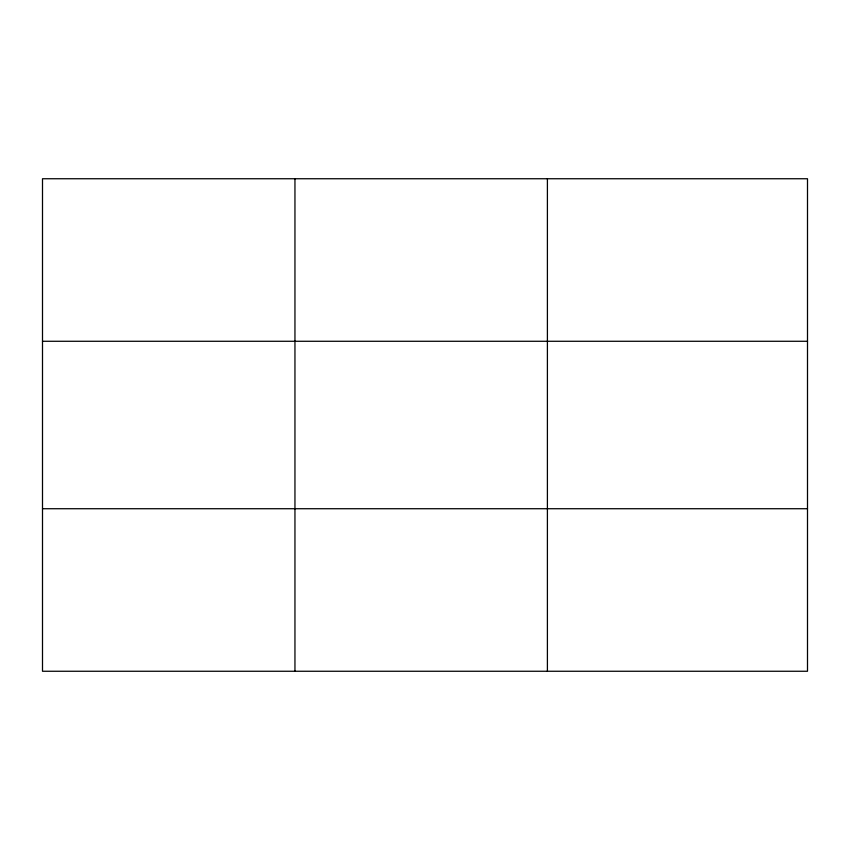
<?xml version="1.0" encoding="UTF-8"?>
<svg xmlns="http://www.w3.org/2000/svg" width="850" height="850" viewBox="0 0 850 850"><rect width="100%" height="100%" fill="white"/><g stroke="black" fill="none" stroke-linecap="round" stroke-linejoin="round"><path stroke-width="1.27" d="M294.95 178.744L294.95 671.256M547.4 178.744L547.4 671.256M807.5 341.275L807.5 178.744L42.5 178.744L42.5 671.256L807.5 671.256L807.5 341.275L42.5 341.275M42.5 508.725L807.5 508.725"/></g></svg>
